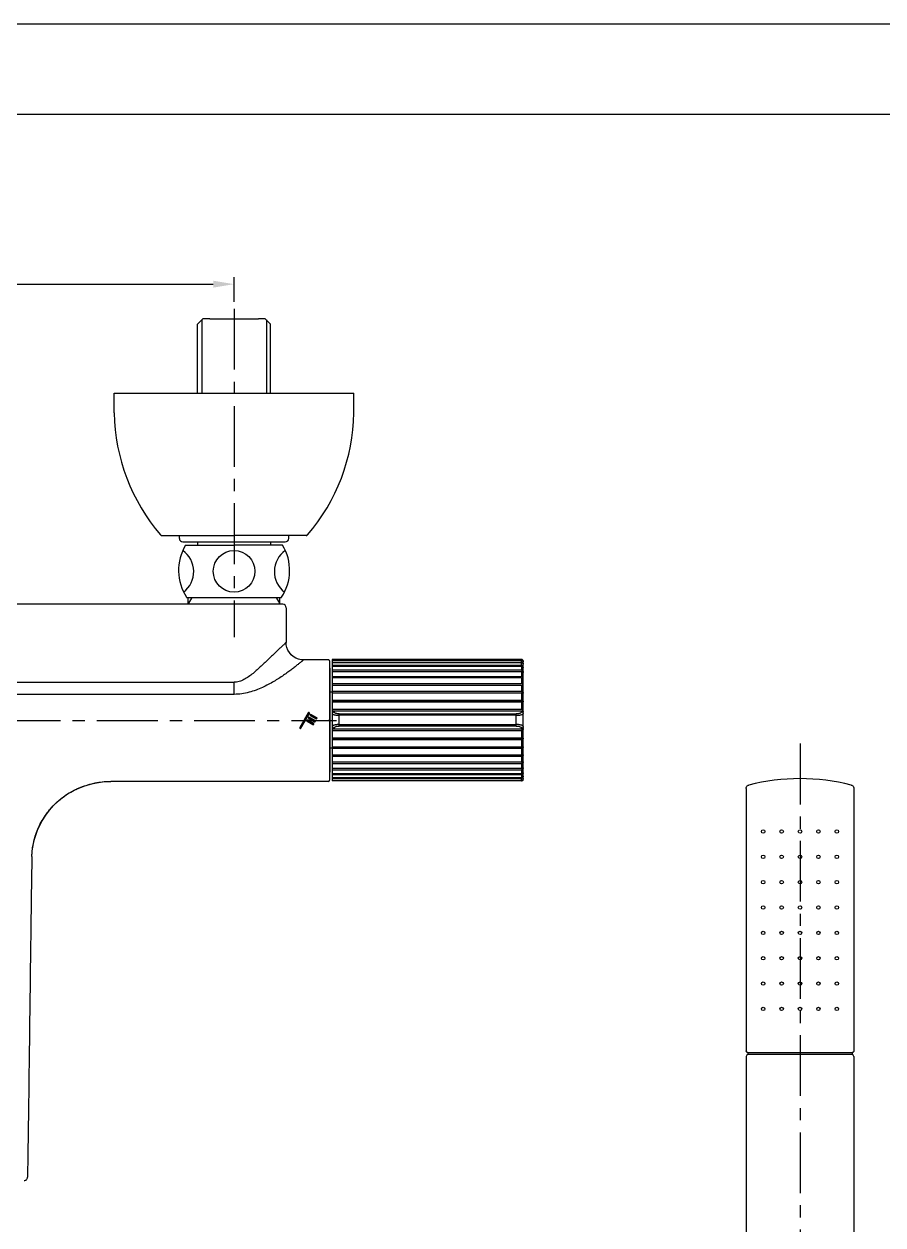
# Model space of a CAD drawing. Extents: x 19886 to 20306, y -169 to 128.
# Drawn here: x 20016.1 to 20139.8, y -44.7 to 128.3 of the extents above; entities that cross this region are included whole.
import ezdxf

# ---------------------------------------------------------------- set-up
doc = ezdxf.new("R2010")
doc.units = 0
doc.header["$LTSCALE"] = 7
doc.header["$MEASUREMENT"] = 0
doc.linetypes.add('CENTER', pattern=[2, 1.25, -0.25, 0.25, -0.25])
doc.layers.get('0').update_dxf_attribs({"color": 2, "linetype": 'CONTINUOUS'})
for name, color, linetype in [('CL', 1, 'CENTER'), ('D', 2, 'CONTINUOUS'), ('DIM', 2, 'CONTINUOUS'), ('DWG', 7, 'CONTINUOUS'), ('TXT', 4, 'CONTINUOUS'), ('인쇄', 7, 'CONTINUOUS')]:
    doc.layers.add(name, color=color, linetype=linetype)

# ---------------------------------------------------------------- blocks, each defined once
blk = doc.blocks.new('Block_3')
at = {"layer": '인쇄'}
h = blk.add_hatch(color=253, dxfattribs=at)
h.dxf.hatch_style = 2
edge = h.paths.add_edge_path()
edge.add_spline(control_points=[(-242.76, 181.29), (-242.67, 181.24), (-242.63, 181.12), (-242.69, 181.03), (-242.69, 181.03), (-245.13, 176.8), (-245.13, 176.8), (-245.18, 176.71), (-245.3, 176.68), (-245.39, 176.73), (-245.39, 176.73), (-245.39, 176.73), (-245.39, 176.73), (-245.48, 176.78), (-245.51, 176.9), (-245.46, 176.99), (-245.46, 176.99), (-243.02, 181.22), (-243.02, 181.22), (-242.96, 181.31), (-242.85, 181.34), (-242.76, 181.29), (-242.76, 181.29), (-242.76, 181.29), (-242.76, 181.29)], knot_values=[0, 0, 0, 0, 1, 1, 1, 2, 2, 2, 3, 3, 3, 4, 4, 4, 5, 5, 5, 6, 6, 6, 7, 7, 7, 8, 8, 8, 8], degree=3, periodic=0)
h = blk.add_hatch(color=253, dxfattribs=at)
h.dxf.hatch_style = 2
edge = h.paths.add_edge_path()
edge.add_spline(control_points=[(-240.96, 178.72), (-241.01, 178.63), (-241.13, 178.6), (-241.22, 178.65), (-241.22, 178.65), (-242.86, 179.6), (-242.86, 179.6), (-242.96, 179.65), (-242.99, 179.77), (-242.93, 179.86), (-242.93, 179.86), (-242.93, 179.86), (-242.93, 179.86), (-242.88, 179.95), (-242.77, 179.98), (-242.67, 179.93), (-242.67, 179.93), (-241.03, 178.98), (-241.03, 178.98), (-240.94, 178.93), (-240.91, 178.81), (-240.96, 178.72), (-240.96, 178.72), (-240.96, 178.72), (-240.96, 178.72)], knot_values=[0, 0, 0, 0, 1, 1, 1, 2, 2, 2, 3, 3, 3, 4, 4, 4, 5, 5, 5, 6, 6, 6, 7, 7, 7, 8, 8, 8, 8], degree=3, periodic=0)
h = blk.add_hatch(color=253, dxfattribs=at)
h.dxf.hatch_style = 2
edge = h.paths.add_edge_path()
edge.add_spline(control_points=[(-240.51, 179.57), (-240.56, 179.48), (-240.68, 179.45), (-240.77, 179.5), (-240.77, 179.5), (-242.42, 180.46), (-242.42, 180.46), (-242.51, 180.51), (-242.54, 180.62), (-242.49, 180.72), (-242.49, 180.72), (-242.49, 180.72), (-242.49, 180.72), (-242.43, 180.81), (-242.32, 180.84), (-242.23, 180.78), (-242.23, 180.78), (-240.58, 179.83), (-240.58, 179.83), (-240.49, 179.78), (-240.46, 179.67), (-240.51, 179.57), (-240.51, 179.57), (-240.51, 179.57), (-240.51, 179.57)], knot_values=[0, 0, 0, 0, 1, 1, 1, 2, 2, 2, 3, 3, 3, 4, 4, 4, 5, 5, 5, 6, 6, 6, 7, 7, 7, 8, 8, 8, 8], degree=3, periodic=0)
h = blk.add_hatch(color=253, dxfattribs=at)
h.dxf.hatch_style = 2
edge = h.paths.add_edge_path()
edge.add_spline(control_points=[(-241.44, 177.92), (-241.49, 177.83), (-241.6, 177.8), (-241.7, 177.85), (-241.7, 177.85), (-243.34, 178.8), (-243.34, 178.8), (-243.43, 178.85), (-243.46, 178.97), (-243.41, 179.06), (-243.41, 179.06), (-243.41, 179.06), (-243.41, 179.06), (-243.36, 179.15), (-243.24, 179.18), (-243.15, 179.13), (-243.15, 179.13), (-241.51, 178.18), (-241.51, 178.18), (-241.41, 178.13), (-241.38, 178.01), (-241.44, 177.92), (-241.44, 177.92), (-241.44, 177.92), (-241.44, 177.92)], knot_values=[0, 0, 0, 0, 1, 1, 1, 2, 2, 2, 3, 3, 3, 4, 4, 4, 5, 5, 5, 6, 6, 6, 7, 7, 7, 8, 8, 8, 8], degree=3, periodic=0)
for points in [[(-242.76, 181.29), (-242.67, 181.24), (-242.63, 181.12), (-242.69, 181.03), (-242.69, 181.03), (-245.13, 176.8), (-245.13, 176.8), (-245.18, 176.71), (-245.3, 176.68), (-245.39, 176.73), (-245.39, 176.73), (-245.39, 176.73), (-245.39, 176.73), (-245.48, 176.78), (-245.51, 176.9), (-245.46, 176.99), (-245.46, 176.99), (-243.02, 181.22), (-243.02, 181.22), (-242.96, 181.31), (-242.85, 181.34), (-242.76, 181.29), (-242.76, 181.29), (-242.76, 181.29), (-242.76, 181.29)], [(-240.96, 178.72), (-241.01, 178.63), (-241.13, 178.6), (-241.22, 178.65), (-241.22, 178.65), (-242.86, 179.6), (-242.86, 179.6), (-242.96, 179.65), (-242.99, 179.77), (-242.93, 179.86), (-242.93, 179.86), (-242.93, 179.86), (-242.93, 179.86), (-242.88, 179.95), (-242.77, 179.98), (-242.67, 179.93), (-242.67, 179.93), (-241.03, 178.98), (-241.03, 178.98), (-240.94, 178.93), (-240.91, 178.81), (-240.96, 178.72), (-240.96, 178.72), (-240.96, 178.72), (-240.96, 178.72)], [(-240.51, 179.57), (-240.56, 179.48), (-240.68, 179.45), (-240.77, 179.5), (-240.77, 179.5), (-242.42, 180.46), (-242.42, 180.46), (-242.51, 180.51), (-242.54, 180.62), (-242.49, 180.72), (-242.49, 180.72), (-242.49, 180.72), (-242.49, 180.72), (-242.43, 180.81), (-242.32, 180.84), (-242.23, 180.78), (-242.23, 180.78), (-240.58, 179.83), (-240.58, 179.83), (-240.49, 179.78), (-240.46, 179.67), (-240.51, 179.57), (-240.51, 179.57), (-240.51, 179.57), (-240.51, 179.57)], [(-241.44, 177.92), (-241.49, 177.83), (-241.6, 177.8), (-241.7, 177.85), (-241.7, 177.85), (-243.34, 178.8), (-243.34, 178.8), (-243.43, 178.85), (-243.46, 178.97), (-243.41, 179.06), (-243.41, 179.06), (-243.41, 179.06), (-243.41, 179.06), (-243.36, 179.15), (-243.24, 179.18), (-243.15, 179.13), (-243.15, 179.13), (-241.51, 178.18), (-241.51, 178.18), (-241.41, 178.13), (-241.38, 178.01), (-241.44, 177.92), (-241.44, 177.92), (-241.44, 177.92), (-241.44, 177.92)]]:
    blk.add_open_spline(points, degree=3, knots=[0, 0, 0, 0, 1, 1, 1, 2, 2, 2, 3, 3, 3, 4, 4, 4, 5, 5, 5, 6, 6, 6, 7, 7, 7, 8, 8, 8, 8], dxfattribs=at)
blk = doc.blocks.new('BORDER')
blk.add_line((1, 1), (0, 1))

msp = doc.modelspace()

# ---------------------------------------------------------------- linework, layer by layer
at = {"layer": 'CL'}
for p, q in [((20046.36, 87.27), (20046.36, 39.98)), ((19956.61, 27.97), (20061.11, 27.97)), ((20127.87, 24.65), (20127.87, -116.66))]:
    msp.add_line(p, q, dxfattribs=at)
at = {"layer": 'D'}
for p, q in [((20041.71, 85.69), (20041.71, 75.12)), ((20051.01, 85.69), (20051.01, 75.12)), ((20040.28, 45.72), (20039.76, 44.81)), ((20052.43, 45.72), (20052.96, 44.81))]:
    msp.add_line(p, q, dxfattribs=at)
at = {"layer": 'DIM', "ltscale": 0.6}
for p, q in [((20046.36, 88.27), (20046.36, 91.83)), ((19974.36, 90.83), (20043.36, 90.83))]:
    msp.add_line(p, q, dxfattribs=at)
msp.add_solid([(20043.36, 91.33), (20043.36, 90.33), (20046.36, 90.83)], dxfattribs=at)
at = {"layer": 'DWG'}
for p, q in [((20041.86, 85.84), (20041.11, 85.09)), ((20041.11, 75.12), (20041.11, 85.09)), ((20042.86, 85.84), (20041.86, 85.84)), ((20042.86, 85.84), (20049.86, 85.84)), ((20050.86, 85.84), (20049.86, 85.84)), ((20051.61, 85.09), (20050.86, 85.84)), ((20051.61, 75.12), (20051.61, 85.09)), ((20029.11, 75.12), (20063.61, 75.12)), ((20029.11, 72.28), (20029.11, 75.12)), ((20063.61, 72.28), (20063.61, 75.12)), ((20035.97, 54.62), (20046.36, 54.62)), ((20038.48, 54.22), (20038.48, 54.62)), ((20038.98, 53.72), (20046.36, 53.72)), ((20041.11, 53.72), (20042.36, 53.72)), ((20041.11, 53.72), (20041.11, 53.22)), ((20056.87, 54.62), (20046.36, 54.62)), ((20046.36, 53.72), (20053.73, 53.72)), ((20051.61, 53.72), (20051.61, 53.22)), ((20054.23, 54.22), (20054.23, 54.62)), ((20039.37, 53.22), (20046.36, 53.22)), ((20053.34, 53.22), (20046.36, 53.22)), ((20039.53, 45.72), (20053.19, 45.72)), ((20039.76, 44.72), (20039.76, 45.72)), ((20052.96, 44.72), (20052.96, 45.72)), ((20053.36, 44.72), (19964.36, 44.72)), ((20053.86, 44.22), (20053.86, 39.22)), ((20059.96, 36.72), (20056.36, 36.72)), ((20060.11, 36.57), (20060.11, 19.37)), ((20087.76, 36.77), (20060.51, 36.77)), ((20060.51, 36.77), (20060.51, 19.27)), ((20088, 36.59), (20088.01, 36.52)), ((20088.01, 36.48), (20088.01, 36.52)), ((20088.01, 19.52), (20088.01, 36.42)), ((20060.16, 35.52), (20060.11, 35.57)), ((20060.16, 35.52), (20060.16, 20.52)), ((19971.36, 33.48), (20046.36, 33.48)), ((20046.36, 31.75), (20046.36, 33.48)), ((20046.36, 31.75), (19971.36, 31.75)), ((20060.51, 32.05), (20060.16, 32.05)), ((20060.11, 27.97), (20059.96, 27.97)), ((20060.51, 23.99), (20060.16, 23.99)), ((20027.37, 19.15), (20028.61, 19.22)), ((20028.46, 19.22), (20028.61, 19.22)), ((20059.96, 19.22), (20028.61, 19.22)), ((20060.16, 20.52), (20060.11, 20.47)), ((20087.76, 19.27), (20060.51, 19.27)), ((20087.76, 19.27), (20060.52, 19.27)), ((20120.12, 18.2), (20120.12, -19.59)), ((20135.62, 18.2), (20135.62, -19.59)), ((20120.12, -20.39), (20120.12, -85.89)), ((20120.37, -19.84), (20120.37, -20.14)), ((20120.37, -19.84), (20135.37, -19.84)), ((20135.37, -20.14), (20120.37, -20.14)), ((20135.37, -19.84), (20135.37, -20.14)), ((20135.62, -20.39), (20135.62, -85.89))]:
    msp.add_line(p, q, dxfattribs=at)
at = {"layer": 'DWG', "color": 2}
for p, q in [((20060.51, 36.69), (20087.76, 36.69)), ((20060.51, 36.65), (20087.76, 36.65)), ((20060.51, 36.4), (20087.76, 36.4)), ((20087.76, 36.77), (20087.76, 36.69)), ((20087.76, 36.4), (20087.76, 36.65)), ((20087.76, 36.31), (20060.51, 36.31)), ((20087.76, 35.9), (20060.51, 35.9)), ((20087.76, 35.77), (20060.51, 35.77)), ((20087.76, 35.21), (20060.51, 35.21)), ((20060.51, 35.04), (20087.76, 35.04)), ((20087.76, 35.9), (20087.76, 36.31)), ((20087.76, 35.77), (20087.76, 35.21)), ((20087.76, 35.04), (20087.76, 34.34)), ((20060.51, 34.34), (20087.76, 34.34)), ((20087.76, 34.13), (20060.51, 34.13)), ((20060.51, 33.31), (20087.76, 33.31)), ((20060.51, 33.08), (20087.76, 33.08)), ((20087.76, 34.13), (20087.76, 33.31)), ((20087.76, 33.08), (20087.76, 32.16)), ((20087.76, 32.16), (20060.51, 32.16)), ((20088.01, 31.91), (20060.51, 31.91)), ((20087.76, 31.9), (20060.51, 31.9)), ((20087.76, 31.9), (20087.76, 30.9)), ((20060.51, 30.9), (20087.76, 30.9)), ((20088.01, 30.68), (20060.51, 30.68)), ((20087.76, 30.63), (20060.51, 30.63)), ((20087.76, 29.57), (20060.51, 29.57)), ((20087.76, 30.63), (20087.76, 29.57)), ((20060.76, 29.39), (20087.76, 29.39)), ((20060.76, 29.39), (20060.76, 29.24)), ((20061.51, 28.94), (20087.01, 28.94)), ((20061.51, 27.18), (20061.51, 28.94)), ((20087.01, 28.73), (20061.51, 28.73)), ((20087.01, 27.18), (20087.01, 28.94)), ((20087.76, 29.24), (20087.76, 29.39)), ((20060.51, 26.55), (20087.76, 26.55)), ((20060.76, 26.88), (20060.76, 26.73)), ((20087.76, 26.73), (20060.76, 26.73)), ((20061.51, 27.4), (20087.01, 27.4)), ((20087.01, 27.18), (20061.51, 27.18)), ((20087.76, 26.73), (20087.76, 26.88)), ((20087.76, 26.55), (20087.76, 25.49)), ((20060.51, 25.49), (20087.76, 25.49)), ((20060.51, 25.43), (20088.01, 25.43)), ((20087.76, 25.22), (20060.51, 25.22)), ((20087.76, 25.22), (20087.76, 24.21)), ((20060.51, 24.21), (20087.76, 24.21)), ((20060.51, 24.2), (20088.01, 24.2)), ((20087.76, 23.96), (20060.51, 23.96)), ((20060.51, 23.03), (20087.76, 23.03)), ((20087.76, 22.79), (20060.51, 22.79)), ((20087.76, 23.96), (20087.76, 23.03)), ((20087.76, 22.79), (20087.76, 21.96)), ((20087.76, 21.96), (20060.51, 21.96)), ((20087.76, 21.76), (20060.51, 21.76)), ((20087.76, 21.05), (20060.51, 21.05)), ((20060.51, 20.88), (20087.76, 20.88)), ((20087.76, 21.76), (20087.76, 21.05)), ((20087.76, 20.88), (20087.76, 20.31)), ((20087.76, 20.31), (20060.51, 20.31)), ((20087.76, 20.18), (20060.51, 20.18)), ((20060.51, 19.76), (20087.76, 19.76)), ((20060.51, 19.67), (20087.76, 19.67)), ((20060.51, 19.41), (20087.76, 19.41)), ((20060.51, 19.36), (20087.76, 19.36)), ((20087.76, 20.18), (20087.76, 19.76)), ((20087.76, 19.41), (20087.76, 19.67)), ((20087.76, 19.36), (20087.76, 19.27))]:
    msp.add_line(p, q, dxfattribs=at)
at = {"layer": 'DWG'}
for points in [[(20056.36, 36.72), (20056.01, 36.74), (20055.62, 36.83), (20055.24, 36.98), (20054.89, 37.19), (20054.59, 37.45), (20054.32, 37.76), (20054.11, 38.11), (20053.97, 38.49), (20053.88, 38.88), (20053.86, 39.22)], [(20017.23, 8.37), (20017.34, 9.62), (20017.61, 10.91), (20018.03, 12.17), (20018.61, 13.37), (20019.32, 14.5), (20020.18, 15.55), (20021.15, 16.49), (20022.24, 17.31), (20023.43, 17.98), (20024.71, 18.52), (20026.03, 18.91), (20027.37, 19.15)]]:
    msp.add_lwpolyline(points, dxfattribs=at)
for centre, radius in [((20046.36, 49.47), 3), ((20122.57, 11.99), 0.25), ((20125.22, 11.99), 0.25), ((20127.87, 11.99), 0.25), ((20130.52, 11.99), 0.25), ((20133.17, 11.99), 0.25), ((20122.57, 8.34), 0.25), ((20125.22, 8.34), 0.25), ((20127.87, 8.34), 0.25), ((20130.52, 8.34), 0.25), ((20133.17, 8.34), 0.25), ((20122.57, 4.69), 0.25), ((20125.22, 4.69), 0.25), ((20127.87, 4.69), 0.25), ((20130.52, 4.69), 0.25), ((20133.17, 4.69), 0.25), ((20122.57, 1.04), 0.25), ((20125.22, 1.04), 0.25), ((20127.87, 1.04), 0.25), ((20130.52, 1.04), 0.25), ((20133.17, 1.04), 0.25), ((20122.57, -2.61), 0.25), ((20125.22, -2.61), 0.25), ((20127.87, -2.61), 0.25), ((20130.52, -2.61), 0.25), ((20133.17, -2.61), 0.25), ((20122.57, -6.26), 0.25), ((20125.22, -6.26), 0.25), ((20127.87, -6.26), 0.25), ((20130.52, -6.26), 0.25), ((20133.17, -6.26), 0.25), ((20122.57, -9.91), 0.25), ((20125.22, -9.91), 0.25), ((20127.87, -9.91), 0.25), ((20130.52, -9.91), 0.25), ((20133.17, -9.91), 0.25), ((20122.57, -13.56), 0.25), ((20125.22, -13.56), 0.25), ((20127.87, -13.56), 0.25), ((20130.52, -13.56), 0.25), ((20133.17, -13.56), 0.25)]:
    msp.add_circle(centre, radius, dxfattribs=at)
for centre, radius, start, end in [((20056.6, 72.67), 27.5, 180.8134, 220.7841), ((20036.11, 72.67), 27.5, 319.2159, 359.1866), ((20035.97, 54.87), 0.25, 220.7841, 270), ((20038.98, 54.22), 0.5, 180, 270), ((20053.73, 54.22), 0.5, 270, 0), ((20056.74, 54.87), 0.25, 270, 319.2159), ((20045.36, 49.6), 7, 148.8114, 213.6124), ((20036.83, 49.43), 3.72, 307.3648, 54.9002), ((20055.88, 49.43), 3.72, 125.0998, 232.6352), ((20047.36, 49.6), 7, 326.3876, 31.1886), ((20053.36, 44.22), 0.5, 0, 90), ((20059.96, 36.57), 0.15, 0, 90.0002), ((20087.76, 36.52), 0.249, 19.359, 21.2649), ((20087.76, 36.52), 0.249, 16.1504, 19.3575), ((20059.96, 19.37), 0.15, 270.0008, 0), ((20087.76, 19.52), 0.246, 321.8285, 343.7027), ((20087.76, 19.52), 0.249, 343.7166, 359.9395), ((20127.87, -10.39), 30, 75.7759, 104.2241), ((20120.37, -20.39), 0.25, 90, 180), ((20135.37, -20.39), 0.25, 0, 90)]:
    msp.add_arc(centre, radius, start, end, dxfattribs=at)
at = {"layer": 'DWG', "color": 2}
for centre, radius, start, end in [((20087.76, 36.46), 0.226, 88.2676, 89.9979), ((20087.76, 19.59), 0.224, 270.0026, 271.8909)]:
    msp.add_arc(centre, radius, start, end, dxfattribs=at)
at = {"layer": 'DWG'}
for points, knots in [([(20053.86, 39.22), (20053.86, 39.22), (20053.85, 39.22), (20053.85, 39.22), (20053.85, 39.21), (20053.84, 39.21), (20053.84, 39.2), (20053.82, 39.19), (20053.81, 39.17), (20053.78, 39.15), (20053.75, 39.12), (20053.71, 39.09), (20053.65, 39.03), (20053.56, 38.94), (20053.44, 38.83), (20053.3, 38.7), (20053.14, 38.54), (20052.96, 38.38), (20052.7, 38.13), (20052.33, 37.78), (20051.87, 37.34), (20051.36, 36.86), (20050.83, 36.35), (20050.27, 35.82), (20049.69, 35.29), (20049.09, 34.77), (20048.46, 34.28), (20047.8, 33.86), (20047.1, 33.55), (20046.6, 33.48), (20046.36, 33.48)], [0, 0, 0, 0, 0.000106, 0.000425, 0.000955, 0.001694, 0.002643, 0.003799, 0.00673, 0.01048, 0.01504, 0.0204, 0.026553, 0.041182, 0.058764, 0.079113, 0.102047, 0.12738, 0.154925, 0.215889, 0.283468, 0.356382, 0.433438, 0.513592, 0.595841, 0.679153, 0.76237, 0.844164, 0.923332, 1, 1, 1, 1]), ([(20056.36, 36.72), (20056.35, 36.72), (20056.33, 36.7), (20056.3, 36.67), (20056.23, 36.62), (20056.15, 36.54), (20056.03, 36.45), (20055.84, 36.29), (20055.54, 36.04), (20055.13, 35.71), (20054.64, 35.34), (20054.09, 34.93), (20053.24, 34.32), (20052.04, 33.55), (20050.71, 32.85), (20049.51, 32.35), (20048.52, 32.02), (20047.46, 31.8), (20046.73, 31.75), (20046.36, 31.75)], [0, 0, 0, 0, 0.001486, 0.0059, 0.013188, 0.023296, 0.036152, 0.051624, 0.089827, 0.136725, 0.191153, 0.252007, 0.318409, 0.465096, 0.627847, 0.715113, 0.806473, 0.90184, 1, 1, 1, 1]), ([(20087.99, 36.61), (20087.97, 36.65), (20087.91, 36.74), (20087.81, 36.77), (20087.76, 36.77)], [0, 0, 0, 0, 0.48215, 1, 1, 1, 1]), ([(20017.23, 8.37), (20017.25, 9.1), (20017.44, 10.55), (20018.15, 12.62), (20019.05, 14.19), (20019.95, 15.31), (20020.69, 16.09), (20021.5, 16.8), (20022.38, 17.42), (20023.32, 17.95), (20024.62, 18.53), (20026.33, 19.05), (20027.75, 19.21), (20028.46, 19.22)], [0, 0, 0, 0, 0.126948, 0.253079, 0.378411, 0.44083, 0.503106, 0.565599, 0.628003, 0.690265, 0.752328, 0.876161, 1, 1, 1, 1]), ([(20088, 19.45), (20087.99, 19.43), (20087.97, 19.38), (20087.91, 19.32), (20087.84, 19.28), (20087.78, 19.27), (20087.76, 19.27)], [0, 0, 0, 0, 0.23585, 0.480546, 0.736222, 1, 1, 1, 1]), ([(20087.76, 19.27), (20087.79, 19.27), (20087.87, 19.29), (20087.93, 19.34), (20087.95, 19.37)], [0, 0, 0, 0, 0.513069, 1, 1, 1, 1]), ([(20017.23, 8.37), (20017.17, 4.52), (20016.96, -10.86), (20016.79, -26.24), (20016.61, -37.78)], [0, 0, 0, 0, 0.249878, 1, 1, 1, 1]), ([(20016.11, -38.28), (20016.18, -38.28), (20016.31, -38.26), (20016.49, -38.16), (20016.59, -37.99), (20016.61, -37.85), (20016.61, -37.78)], [0, 0, 0, 0, 0.271204, 0.499994, 0.728788, 1, 1, 1, 1])]:
    msp.add_open_spline(points, degree=3, knots=knots, dxfattribs=at)
at = {"layer": 'DWG', "color": 2}
for points in [[(20087.83, 36.68), (20087.81, 36.68), (20087.78, 36.69), (20087.76, 36.69)], [(20087.99, 36.5), (20088, 36.47), (20088.01, 36.45), (20088.01, 36.42)], [(20087.83, 19.68), (20087.8, 19.67), (20087.78, 19.67), (20087.76, 19.67)], [(20087.83, 19.37), (20087.81, 19.37), (20087.79, 19.36), (20087.76, 19.36)], [(20087.99, 19.56), (20088, 19.58), (20088.01, 19.61), (20088.01, 19.63)]]:
    msp.add_open_spline(points, degree=3, dxfattribs=at)
for points, knots in [([(20087.76, 36.65), (20087.81, 36.65), (20087.91, 36.62), (20087.97, 36.54), (20087.99, 36.5)], [0, 0, 0, 0, 0.532582, 1, 1, 1, 1]), ([(20087.76, 36.4), (20087.79, 36.4), (20087.86, 36.38), (20087.94, 36.31), (20087.99, 36.22), (20088.01, 36.15), (20088.01, 36.12)], [0, 0, 0, 0, 0.252152, 0.502875, 0.751917, 1, 1, 1, 1]), ([(20088.01, 36.42), (20088.01, 36.47), (20087.98, 36.56), (20087.91, 36.64), (20087.86, 36.67), (20087.83, 36.68)], [0, 0, 0, 0, 0.488614, 0.741477, 1, 1, 1, 1]), ([(20087.76, 36.31), (20087.79, 36.31), (20087.86, 36.3), (20087.94, 36.25), (20087.99, 36.19), (20088.01, 36.14), (20088.01, 36.12)], [0, 0, 0, 0, 0.296652, 0.563368, 0.793265, 1, 1, 1, 1]), ([(20088.01, 35.61), (20088.01, 35.65), (20087.99, 35.72), (20087.94, 35.81), (20087.86, 35.88), (20087.79, 35.9), (20087.76, 35.9)], [0, 0, 0, 0, 0.250286, 0.500415, 0.750303, 1, 1, 1, 1]), ([(20087.76, 35.77), (20087.79, 35.77), (20087.85, 35.76), (20087.94, 35.73), (20087.99, 35.67), (20088.01, 35.63), (20088.01, 35.61)], [0, 0, 0, 0, 0.318441, 0.594528, 0.815816, 1, 1, 1, 1]), ([(20087.76, 35.21), (20087.79, 35.21), (20087.86, 35.19), (20087.94, 35.12), (20087.99, 35.02), (20088.01, 34.95), (20088.01, 34.92)], [0, 0, 0, 0, 0.250011, 0.500092, 0.750032, 1, 1, 1, 1]), ([(20088.01, 34.92), (20088.01, 34.93), (20087.99, 34.96), (20087.97, 34.98), (20087.92, 35.01), (20087.85, 35.03), (20087.79, 35.04), (20087.76, 35.04)], [0, 0, 0, 0, 0.154378, 0.251697, 0.367395, 0.655697, 1, 1, 1, 1]), ([(20088.01, 34.06), (20088.01, 34.09), (20087.99, 34.16), (20087.94, 34.25), (20087.86, 34.32), (20087.79, 34.34), (20087.76, 34.34)], [0, 0, 0, 0, 0.246899, 0.495282, 0.746403, 1, 1, 1, 1]), ([(20087.76, 34.13), (20087.79, 34.13), (20087.85, 34.13), (20087.92, 34.12), (20087.97, 34.1), (20087.99, 34.09), (20088.01, 34.07), (20088.01, 34.06)], [0, 0, 0, 0, 0.373224, 0.677338, 0.792577, 0.88251, 1, 1, 1, 1]), ([(20088.01, 33.05), (20088.01, 33.08), (20087.99, 33.15), (20087.94, 33.23), (20087.86, 33.3), (20087.79, 33.31), (20087.76, 33.31)], [0, 0, 0, 0, 0.240965, 0.486363, 0.739652, 1, 1, 1, 1]), ([(20087.76, 33.08), (20087.79, 33.08), (20087.85, 33.08), (20087.93, 33.07), (20087.98, 33.06), (20088, 33.06), (20088.01, 33.05), (20088.01, 33.05)], [0, 0, 0, 0, 0.398511, 0.717556, 0.918212, 0.972172, 1, 1, 1, 1]), ([(20087.76, 32.16), (20087.79, 32.16), (20087.86, 32.14), (20087.94, 32.08), (20087.99, 32), (20088.01, 31.94), (20088.01, 31.91)], [0, 0, 0, 0, 0.270617, 0.527411, 0.768285, 1, 1, 1, 1]), ([(20088.01, 31.91), (20088.01, 31.91), (20088, 31.91), (20087.99, 31.91), (20087.96, 31.91), (20087.94, 31.9), (20087.9, 31.9), (20087.84, 31.9), (20087.79, 31.9), (20087.76, 31.9)], [0, 0, 0, 0, 0.019409, 0.070419, 0.154525, 0.27136, 0.419288, 0.596044, 1, 1, 1, 1]), ([(20087.76, 30.9), (20087.79, 30.9), (20087.86, 30.89), (20087.94, 30.84), (20087.99, 30.77), (20088.01, 30.71), (20088.01, 30.68)], [0, 0, 0, 0, 0.284162, 0.546443, 0.781773, 1, 1, 1, 1]), ([(20087.76, 30.63), (20087.79, 30.63), (20087.85, 30.63), (20087.92, 30.64), (20087.97, 30.65), (20087.99, 30.66), (20088.01, 30.67), (20088.01, 30.68)], [0, 0, 0, 0, 0.384555, 0.695202, 0.810697, 0.898193, 1, 1, 1, 1]), ([(20088.01, 29.39), (20088.01, 29.41), (20087.99, 29.46), (20087.94, 29.52), (20087.86, 29.56), (20087.79, 29.57), (20087.76, 29.57)], [0, 0, 0, 0, 0.199903, 0.427005, 0.696501, 1, 1, 1, 1]), ([(20060.51, 29.21), (20060.51, 29.23), (20060.52, 29.28), (20060.57, 29.34), (20060.66, 29.38), (20060.72, 29.39), (20060.76, 29.39)], [0, 0, 0, 0, 0.200066, 0.427136, 0.696414, 1, 1, 1, 1]), ([(20060.51, 29.01), (20060.51, 29.03), (20060.52, 29.1), (20060.57, 29.18), (20060.66, 29.23), (20060.72, 29.24), (20060.76, 29.24)], [0, 0, 0, 0, 0.232592, 0.489081, 0.752474, 1, 1, 1, 1]), ([(20060.51, 29.01), (20060.51, 28.97), (20060.55, 28.92), (20060.61, 28.88), (20060.68, 28.85), (20060.79, 28.81), (20060.94, 28.78), (20061.11, 28.75), (20061.3, 28.73), (20061.44, 28.73), (20061.51, 28.73)], [0, 0, 0, 0, 0.111934, 0.154039, 0.202628, 0.319581, 0.462336, 0.627248, 0.80914, 1, 1, 1, 1]), ([(20061.51, 28.94), (20061.4, 28.94), (20061.26, 28.95), (20061.08, 28.99), (20060.97, 29.03), (20060.88, 29.08), (20060.81, 29.12), (20060.77, 29.18), (20060.76, 29.22), (20060.76, 29.24)], [0, 0, 0, 0, 0.351488, 0.50859, 0.646577, 0.762793, 0.857719, 0.934392, 1, 1, 1, 1]), ([(20087.76, 29.24), (20087.76, 29.22), (20087.75, 29.18), (20087.7, 29.12), (20087.64, 29.08), (20087.55, 29.03), (20087.43, 28.99), (20087.25, 28.95), (20087.11, 28.94), (20087.01, 28.94)], [0, 0, 0, 0, 0.065608, 0.142281, 0.237207, 0.353423, 0.49141, 0.648512, 1, 1, 1, 1]), ([(20087.01, 28.73), (20087.07, 28.73), (20087.21, 28.73), (20087.4, 28.75), (20087.58, 28.78), (20087.72, 28.81), (20087.83, 28.85), (20087.9, 28.88), (20087.96, 28.92), (20088.01, 28.97), (20088.01, 29.01)], [0, 0, 0, 0, 0.19086, 0.372752, 0.537664, 0.680419, 0.797372, 0.845961, 0.888066, 1, 1, 1, 1]), ([(20087.76, 29.39), (20087.79, 29.39), (20087.86, 29.38), (20087.94, 29.34), (20087.99, 29.28), (20088.01, 29.23), (20088.01, 29.21)], [0, 0, 0, 0, 0.303588, 0.572863, 0.799931, 1, 1, 1, 1]), ([(20087.76, 29.24), (20087.79, 29.24), (20087.85, 29.23), (20087.94, 29.18), (20087.99, 29.1), (20088.01, 29.03), (20088.01, 29.01)], [0, 0, 0, 0, 0.247526, 0.510919, 0.767408, 1, 1, 1, 1]), ([(20061.51, 27.4), (20061.44, 27.4), (20061.3, 27.4), (20061.11, 27.38), (20060.94, 27.35), (20060.79, 27.32), (20060.67, 27.27), (20060.58, 27.23), (20060.52, 27.18), (20060.51, 27.13), (20060.51, 27.11)], [0, 0, 0, 0, 0.189436, 0.37006, 0.533908, 0.675884, 0.792434, 0.883066, 0.949771, 1, 1, 1, 1]), ([(20060.76, 26.88), (20060.72, 26.88), (20060.66, 26.89), (20060.57, 26.94), (20060.52, 27.02), (20060.51, 27.09), (20060.51, 27.11)], [0, 0, 0, 0, 0.247921, 0.511503, 0.767814, 1, 1, 1, 1]), ([(20060.76, 26.73), (20060.72, 26.73), (20060.66, 26.74), (20060.57, 26.78), (20060.52, 26.84), (20060.51, 26.89), (20060.51, 26.91)], [0, 0, 0, 0, 0.304848, 0.574649, 0.801213, 1, 1, 1, 1]), ([(20060.76, 26.88), (20060.76, 26.98), (20060.91, 27.08), (20061.08, 27.13), (20061.21, 27.16), (20061.35, 27.18), (20061.45, 27.18), (20061.51, 27.18)], [0, 0, 0, 0, 0.344439, 0.484503, 0.643755, 0.817936, 1, 1, 1, 1]), ([(20088.01, 27.11), (20088.01, 27.13), (20087.99, 27.18), (20087.93, 27.23), (20087.84, 27.27), (20087.72, 27.32), (20087.58, 27.35), (20087.4, 27.38), (20087.21, 27.4), (20087.07, 27.4), (20087.01, 27.4)], [0, 0, 0, 0, 0.050228, 0.116951, 0.207597, 0.324149, 0.466121, 0.629952, 0.810547, 1, 1, 1, 1]), ([(20087.01, 27.18), (20087.06, 27.18), (20087.16, 27.18), (20087.3, 27.16), (20087.43, 27.13), (20087.6, 27.08), (20087.76, 26.98), (20087.76, 26.88)], [0, 0, 0, 0, 0.182082, 0.356238, 0.515475, 0.655536, 1, 1, 1, 1]), ([(20088.01, 27.11), (20088.01, 27.09), (20087.99, 27.02), (20087.94, 26.94), (20087.85, 26.89), (20087.79, 26.88), (20087.76, 26.88)], [0, 0, 0, 0, 0.232186, 0.488497, 0.752079, 1, 1, 1, 1]), ([(20088.01, 26.91), (20088.01, 26.89), (20087.99, 26.84), (20087.94, 26.78), (20087.86, 26.74), (20087.79, 26.73), (20087.76, 26.73)], [0, 0, 0, 0, 0.198784, 0.42535, 0.695155, 1, 1, 1, 1]), ([(20088.01, 26.73), (20088.01, 26.71), (20087.99, 26.66), (20087.94, 26.6), (20087.86, 26.56), (20087.79, 26.55), (20087.76, 26.55)], [0, 0, 0, 0, 0.198616, 0.425215, 0.695242, 1, 1, 1, 1]), ([(20087.76, 25.49), (20087.79, 25.49), (20087.85, 25.49), (20087.92, 25.48), (20087.97, 25.46), (20087.99, 25.45), (20088.01, 25.44), (20088.01, 25.43)], [0, 0, 0, 0, 0.382863, 0.692515, 0.807967, 0.895801, 1, 1, 1, 1]), ([(20088.01, 25.43), (20088.01, 25.4), (20087.99, 25.35), (20087.94, 25.28), (20087.86, 25.23), (20087.79, 25.22), (20087.76, 25.22)], [0, 0, 0, 0, 0.217392, 0.451761, 0.714148, 1, 1, 1, 1]), ([(20087.76, 24.21), (20087.79, 24.21), (20087.84, 24.21), (20087.9, 24.21), (20087.94, 24.21), (20087.96, 24.21), (20087.99, 24.2), (20088, 24.2), (20088.01, 24.2), (20088.01, 24.2)], [0, 0, 0, 0, 0.404433, 0.579636, 0.727388, 0.844128, 0.928207, 0.979516, 1, 1, 1, 1]), ([(20088.01, 24.2), (20088.01, 24.17), (20087.99, 24.11), (20087.94, 24.03), (20087.86, 23.97), (20087.79, 23.96), (20087.76, 23.96)], [0, 0, 0, 0, 0.23101, 0.471587, 0.728693, 1, 1, 1, 1]), ([(20087.76, 23.03), (20087.79, 23.03), (20087.85, 23.03), (20087.92, 23.03), (20087.97, 23.04), (20087.99, 23.04), (20088, 23.05), (20088.01, 23.05), (20088.01, 23.06)], [0, 0, 0, 0, 0.399677, 0.71947, 0.835678, 0.92023, 0.973615, 1, 1, 1, 1]), ([(20088.01, 23.06), (20088.01, 23.02), (20087.99, 22.96), (20087.94, 22.87), (20087.86, 22.81), (20087.79, 22.79), (20087.76, 22.79)], [0, 0, 0, 0, 0.240518, 0.485685, 0.739135, 1, 1, 1, 1]), ([(20087.76, 21.96), (20087.79, 21.96), (20087.85, 21.97), (20087.92, 21.98), (20087.97, 22), (20087.99, 22.01), (20088.01, 22.03), (20088.01, 22.04)], [0, 0, 0, 0, 0.374906, 0.68, 0.795281, 0.884834, 1, 1, 1, 1]), ([(20088.01, 22.04), (20088.01, 22), (20087.99, 21.93), (20087.94, 21.84), (20087.86, 21.78), (20087.79, 21.76), (20087.76, 21.76)], [0, 0, 0, 0, 0.246638, 0.494878, 0.746087, 1, 1, 1, 1]), ([(20087.76, 21.05), (20087.79, 21.05), (20087.85, 21.06), (20087.92, 21.08), (20087.97, 21.1), (20087.99, 21.13), (20088.01, 21.15), (20088.01, 21.17)], [0, 0, 0, 0, 0.346077, 0.635201, 0.750806, 0.847643, 1, 1, 1, 1]), ([(20088.01, 21.17), (20088.01, 21.13), (20087.99, 21.06), (20087.94, 20.97), (20087.86, 20.9), (20087.79, 20.88), (20087.76, 20.88)], [0, 0, 0, 0, 0.249829, 0.499738, 0.749911, 1, 1, 1, 1]), ([(20087.76, 20.31), (20087.79, 20.31), (20087.85, 20.32), (20087.94, 20.35), (20087.99, 20.4), (20088.01, 20.44), (20088.01, 20.46)], [0, 0, 0, 0, 0.319861, 0.596586, 0.81735, 1, 1, 1, 1]), ([(20088.01, 20.46), (20088.01, 20.43), (20087.99, 20.36), (20087.94, 20.26), (20087.86, 20.2), (20087.79, 20.18), (20087.76, 20.18)], [0, 0, 0, 0, 0.250341, 0.500482, 0.750333, 1, 1, 1, 1]), ([(20087.76, 19.76), (20087.79, 19.76), (20087.86, 19.77), (20087.94, 19.81), (20087.99, 19.87), (20088.01, 19.92), (20088.01, 19.95)], [0, 0, 0, 0, 0.297961, 0.565135, 0.794457, 1, 1, 1, 1]), ([(20087.76, 19.41), (20087.81, 19.41), (20087.91, 19.44), (20087.97, 19.51), (20087.99, 19.56)], [0, 0, 0, 0, 0.533494, 1, 1, 1, 1]), ([(20088.01, 19.95), (20088.01, 19.89), (20087.98, 19.8), (20087.9, 19.72), (20087.85, 19.69), (20087.83, 19.68)], [0, 0, 0, 0, 0.495125, 0.74679, 1, 1, 1, 1]), ([(20088.01, 19.63), (20088.01, 19.58), (20087.98, 19.49), (20087.91, 19.41), (20087.86, 19.38), (20087.83, 19.37)], [0, 0, 0, 0, 0.48916, 0.741902, 1, 1, 1, 1])]:
    msp.add_open_spline(points, degree=3, knots=knots, dxfattribs=at)
at = {"layer": 'DWG'}
for points in [[(20120.12, 18.26), (20120.15, 18.36), (20120.22, 18.51), (20120.35, 18.62), (20120.39, 18.65)], [(20120.12, 18.2), (20120.12, 18.26)], [(20120.39, 18.65), (20120.5, 18.69)], [(20135.24, 18.69), (20135.29, 18.67)], [(20135.29, 18.67), (20135.39, 18.62), (20135.51, 18.51), (20135.59, 18.36), (20135.61, 18.26)], [(20135.61, 18.26), (20135.62, 18.2)], [(20120.12, -19.63), (20120.12, -19.59)], [(20120.34, -19.84), (20120.27, -19.83), (20120.19, -19.77), (20120.14, -19.69), (20120.12, -19.63)], [(20120.37, -19.84), (20120.34, -19.84)], [(20135.43, -19.84), (20135.37, -19.84)], [(20135.61, -19.63), (20135.6, -19.69), (20135.54, -19.77), (20135.46, -19.83), (20135.43, -19.84)], [(20135.62, -19.59), (20135.61, -19.63)]]:
    msp.add_spline(points, degree=3, dxfattribs=at)
at = {"layer": 'TXT'}
msp.add_line((19917.15, 115.3), (20295.15, 115.3), dxfattribs=at)

# ---------------------------------------------------------------- block references
at = {"xscale": 420, "yscale": 297, "zscale": 420}
msp.add_blockref('BORDER', (19886.15, -168.7), dxfattribs=at)
at = {"layer": 'DWG', "xscale": 0.5, "yscale": 0.5, "zscale": 0.5}
msp.add_blockref('Block_3', (20178.55, -61.53), dxfattribs=at)

doc.saveas('drawing.dxf')
